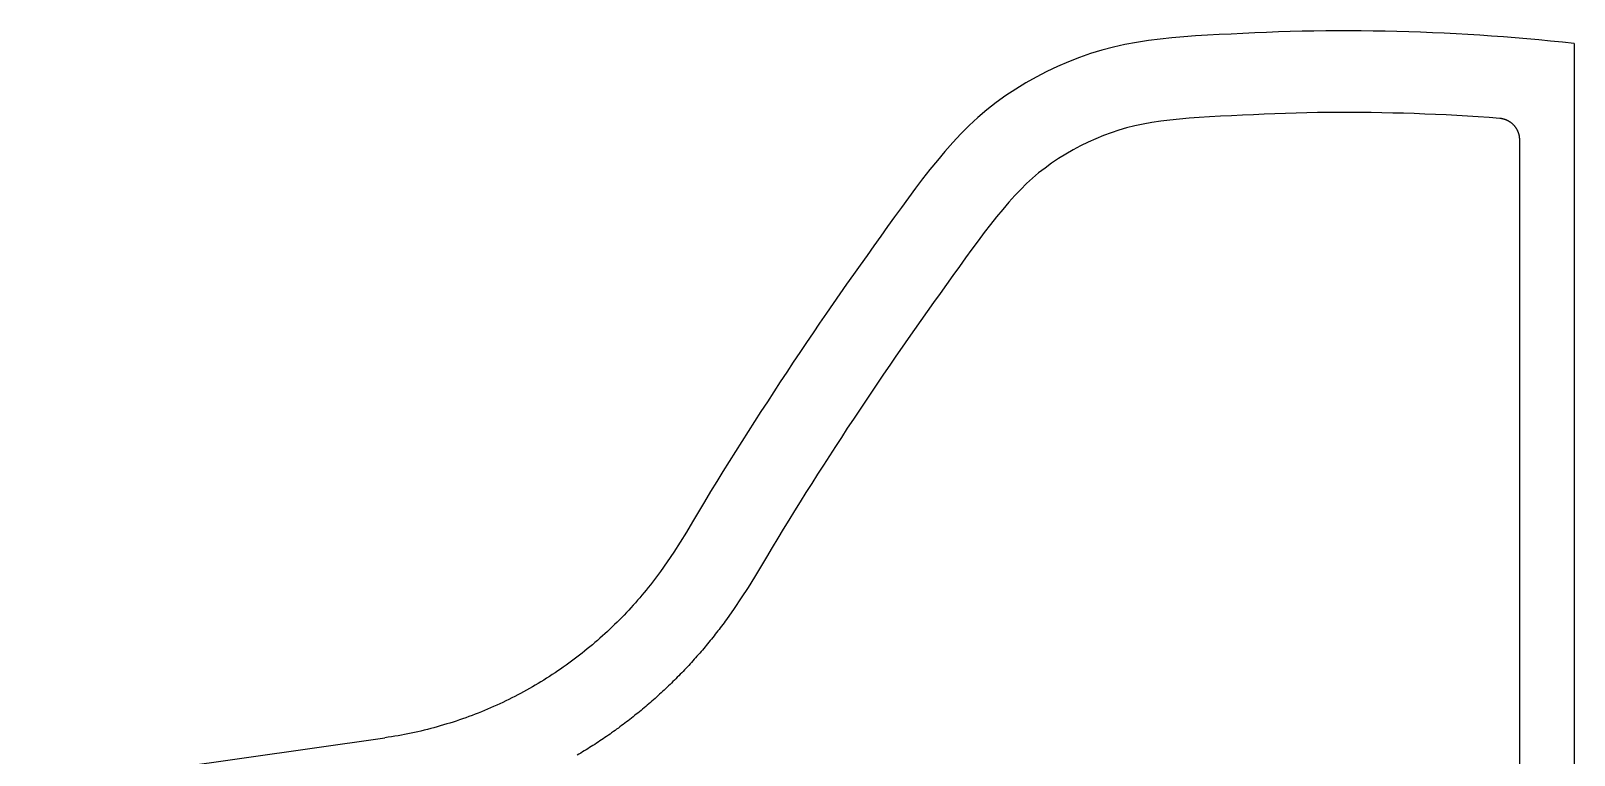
# Model space of a CAD drawing. Header units: metres. Extents: x -299 to -6, y -152 to 152.
# Drawn here: x -289.9 to -6, y 18.7 to 151.8 of the extents above; entities that cross this region are included whole.
import ezdxf

# ---------------------------------------------------------------- set-up
doc = ezdxf.new("R2010")
doc.units = ezdxf.units.M

msp = doc.modelspace()

# ---------------------------------------------------------------- linework, layer by layer
for p, q in [((-79.99, 150.57), (-82.16, 150.34)), ((-77.81, 150.76), (-79.99, 150.57)), ((-75.64, 150.91), (-77.81, 150.76)), ((-73.47, 151.04), (-75.64, 150.91)), ((-71.29, 151.15), (-73.47, 151.04)), ((-69.11, 151.26), (-71.29, 151.15)), ((-66.93, 151.37), (-69.11, 151.26)), ((-64.76, 151.47), (-66.93, 151.37)), ((-62.58, 151.56), (-64.76, 151.47)), ((-60.4, 151.65), (-62.58, 151.56)), ((-58.22, 151.71), (-60.4, 151.65)), ((-56.04, 151.77), (-58.22, 151.71)), ((-53.87, 151.81), (-56.04, 151.77)), ((-51.69, 151.83), (-53.87, 151.81)), ((-49.51, 151.84), (-51.69, 151.83)), ((-47.33, 151.84), (-49.51, 151.84)), ((-45.15, 151.83), (-47.33, 151.84)), ((-42.97, 151.81), (-45.15, 151.83)), ((-40.79, 151.77), (-42.97, 151.81)), ((-38.61, 151.73), (-40.79, 151.77)), ((-36.43, 151.67), (-38.61, 151.73)), ((-34.25, 151.59), (-36.43, 151.67)), ((-32.07, 151.51), (-34.25, 151.59)), ((-29.9, 151.41), (-32.07, 151.51)), ((-27.72, 151.3), (-29.9, 151.41)), ((-25.54, 151.18), (-27.72, 151.3)), ((-23.37, 151.04), (-25.54, 151.18)), ((-21.19, 150.9), (-23.37, 151.04)), ((-19.02, 150.74), (-21.19, 150.9)), ((-16.85, 150.57), (-19.02, 150.74)), ((-14.68, 150.38), (-16.85, 150.57)), ((-94.95, 147.68), (-97.01, 146.97)), ((-92.86, 148.31), (-94.95, 147.68)), ((-90.75, 148.85), (-92.86, 148.31)), ((-88.62, 149.33), (-90.75, 148.85)), ((-86.48, 149.73), (-88.62, 149.33)), ((-84.32, 150.06), (-86.48, 149.73)), ((-82.16, 150.34), (-84.32, 150.06)), ((-12.51, 150.19), (-14.68, 150.38)), ((-10.34, 149.98), (-12.51, 150.19)), ((-8.17, 149.76), (-10.34, 149.98)), ((-6, 149.52), (-8.17, 149.76)), ((-6, 149.52), (-6, 149.45)), ((-6, 149.45), (-6, -149.45)), ((-101.04, 145.31), (-103.02, 144.37)), ((-99.04, 146.18), (-101.04, 145.31)), ((-97.01, 146.97), (-99.04, 146.18)), ((-106.85, 142.29), (-108.71, 141.14)), ((-104.95, 143.36), (-106.85, 142.29)), ((-103.02, 144.37), (-104.95, 143.36)), ((-110.53, 139.94), (-112.3, 138.66)), ((-108.71, 141.14), (-110.53, 139.94)), ((-114.01, 137.32), (-115.67, 135.91)), ((-112.3, 138.66), (-114.01, 137.32)), ((-67.02, 136.35), (-69.05, 136.25)), ((-65.01, 136.44), (-67.02, 136.35)), ((-63.02, 136.53), (-65.01, 136.44)), ((-61.03, 136.61), (-63.02, 136.53)), ((-59.07, 136.68), (-61.03, 136.61)), ((-57.11, 136.74), (-59.07, 136.68)), ((-55.15, 136.78), (-57.11, 136.74)), ((-53.18, 136.81), (-55.15, 136.78)), ((-51.22, 136.83), (-53.18, 136.81)), ((-49.25, 136.84), (-51.22, 136.83)), ((-47.28, 136.84), (-49.25, 136.84)), ((-45.3, 136.83), (-47.28, 136.84)), ((-43.33, 136.81), (-45.3, 136.83)), ((-41.35, 136.78), (-43.33, 136.81)), ((-39.38, 136.74), (-41.35, 136.78)), ((-37.41, 136.69), (-39.38, 136.74)), ((-35.44, 136.63), (-37.41, 136.69)), ((-33.47, 136.55), (-35.44, 136.63)), ((-31.5, 136.47), (-33.47, 136.55)), ((-29.53, 136.38), (-31.5, 136.47)), ((-27.56, 136.27), (-29.53, 136.38)), ((-25.59, 136.15), (-27.56, 136.27)), ((-117.27, 134.44), (-118.81, 132.9)), ((-115.67, 135.91), (-117.27, 134.44)), ((-89.76, 133.59), (-91.18, 133.12)), ((-88.32, 134), (-89.76, 133.59)), ((-86.83, 134.37), (-88.32, 134)), ((-85.28, 134.7), (-86.83, 134.37)), ((-83.69, 134.98), (-85.28, 134.7)), ((-82.05, 135.24), (-83.69, 134.98)), ((-80.36, 135.45), (-82.05, 135.24)), ((-78.62, 135.63), (-80.36, 135.45)), ((-76.83, 135.79), (-78.62, 135.63)), ((-74.97, 135.92), (-76.83, 135.79)), ((-73.05, 136.04), (-74.97, 135.92)), ((-71.07, 136.15), (-73.05, 136.04)), ((-69.05, 136.25), (-71.07, 136.15)), ((-23.63, 136.03), (-25.59, 136.15)), ((-21.66, 135.89), (-23.63, 136.03)), ((-19.69, 135.74), (-21.66, 135.89)), ((-19.63, 135.74), (-19.69, 135.74)), ((-19.57, 135.73), (-19.63, 135.74)), ((-19.51, 135.73), (-19.57, 135.73)), ((-19.45, 135.72), (-19.51, 135.73)), ((-19.39, 135.71), (-19.45, 135.72)), ((-19.33, 135.7), (-19.39, 135.71)), ((-19.27, 135.69), (-19.33, 135.7)), ((-19.21, 135.68), (-19.27, 135.69)), ((-19.15, 135.67), (-19.21, 135.68)), ((-19.1, 135.65), (-19.15, 135.67)), ((-19.04, 135.64), (-19.1, 135.65)), ((-18.98, 135.62), (-19.04, 135.64)), ((-18.92, 135.61), (-18.98, 135.62)), ((-18.86, 135.59), (-18.92, 135.61)), ((-18.8, 135.57), (-18.86, 135.59)), ((-18.75, 135.56), (-18.8, 135.57)), ((-18.69, 135.54), (-18.75, 135.56)), ((-18.63, 135.52), (-18.69, 135.54)), ((-18.58, 135.49), (-18.63, 135.52)), ((-18.52, 135.47), (-18.58, 135.49)), ((-18.46, 135.45), (-18.52, 135.47)), ((-18.41, 135.43), (-18.46, 135.45)), ((-18.35, 135.4), (-18.41, 135.43)), ((-18.3, 135.38), (-18.35, 135.4)), ((-18.24, 135.35), (-18.3, 135.38)), ((-18.19, 135.32), (-18.24, 135.35)), ((-18.14, 135.3), (-18.19, 135.32)), ((-18.08, 135.27), (-18.14, 135.3)), ((-18.03, 135.24), (-18.08, 135.27)), ((-17.98, 135.21), (-18.03, 135.24)), ((-17.93, 135.18), (-17.98, 135.21)), ((-17.88, 135.15), (-17.93, 135.18)), ((-17.82, 135.11), (-17.88, 135.15)), ((-17.77, 135.08), (-17.82, 135.11)), ((-17.72, 135.05), (-17.77, 135.08)), ((-17.67, 135.01), (-17.72, 135.05)), ((-17.63, 134.98), (-17.67, 135.01)), ((-17.58, 134.94), (-17.63, 134.98)), ((-17.53, 134.9), (-17.58, 134.94)), ((-17.48, 134.87), (-17.53, 134.9)), ((-17.44, 134.83), (-17.48, 134.87)), ((-17.39, 134.79), (-17.44, 134.83)), ((-17.34, 134.75), (-17.39, 134.79)), ((-17.3, 134.71), (-17.34, 134.75)), ((-17.26, 134.67), (-17.3, 134.71)), ((-17.21, 134.63), (-17.26, 134.67)), ((-17.17, 134.58), (-17.21, 134.63)), ((-17.13, 134.54), (-17.17, 134.58)), ((-17.08, 134.5), (-17.13, 134.54)), ((-17.04, 134.45), (-17.08, 134.5)), ((-17, 134.41), (-17.04, 134.45)), ((-16.96, 134.36), (-17, 134.41)), ((-16.93, 134.32), (-16.96, 134.36)), ((-16.89, 134.27), (-16.93, 134.32)), ((-16.85, 134.22), (-16.89, 134.27)), ((-16.81, 134.17), (-16.85, 134.22)), ((-16.78, 134.13), (-16.81, 134.17)), ((-16.74, 134.08), (-16.78, 134.13)), ((-16.71, 134.03), (-16.74, 134.08)), ((-16.67, 133.98), (-16.71, 134.03)), ((-16.64, 133.93), (-16.67, 133.98)), ((-16.61, 133.88), (-16.64, 133.93)), ((-16.58, 133.82), (-16.61, 133.88)), ((-16.54, 133.77), (-16.58, 133.82)), ((-16.51, 133.72), (-16.54, 133.77)), ((-16.49, 133.67), (-16.51, 133.72)), ((-16.46, 133.61), (-16.49, 133.67)), ((-16.43, 133.56), (-16.46, 133.61)), ((-16.4, 133.51), (-16.43, 133.56)), ((-16.38, 133.45), (-16.4, 133.51)), ((-16.35, 133.4), (-16.38, 133.45)), ((-120.3, 131.32), (-121.74, 129.69)), ((-118.81, 132.9), (-120.3, 131.32)), ((-96.8, 130.71), (-98.18, 129.97)), ((-95.41, 131.39), (-96.8, 130.71)), ((-94.01, 132.02), (-95.41, 131.39)), ((-92.6, 132.6), (-94.01, 132.02)), ((-91.18, 133.12), (-92.6, 132.6)), ((-16.33, 133.34), (-16.35, 133.4)), ((-16.3, 133.29), (-16.33, 133.34)), ((-16.28, 133.23), (-16.3, 133.29)), ((-16.26, 133.17), (-16.28, 133.23)), ((-16.24, 133.12), (-16.26, 133.17)), ((-16.22, 133.06), (-16.24, 133.12)), ((-16.2, 133), (-16.22, 133.06)), ((-16.18, 132.95), (-16.2, 133)), ((-16.16, 132.89), (-16.18, 132.95)), ((-16.15, 132.83), (-16.16, 132.89)), ((-16.13, 132.77), (-16.15, 132.83)), ((-16.12, 132.71), (-16.13, 132.77)), ((-16.1, 132.65), (-16.12, 132.71)), ((-16.09, 132.6), (-16.1, 132.65)), ((-16.08, 132.54), (-16.09, 132.6)), ((-16.07, 132.48), (-16.08, 132.54)), ((-16.05, 132.42), (-16.07, 132.48)), ((-16.05, 132.36), (-16.05, 132.42)), ((-16.04, 132.3), (-16.05, 132.36)), ((-16.03, 132.24), (-16.04, 132.3)), ((-16.02, 132.18), (-16.03, 132.24)), ((-16.02, 132.12), (-16.02, 132.18)), ((-16.01, 132.06), (-16.02, 132.12)), ((-16.01, 132), (-16.01, 132.06)), ((-16, 131.94), (-16.01, 132)), ((-16, 131.88), (-16, 131.94)), ((-16, 131.82), (-16, 131.88)), ((-16, 131.76), (-16, 131.82)), ((-16, -131.76), (-16, 131.76)), ((-123.14, 128.02), (-124.51, 126.33)), ((-121.74, 129.69), (-123.14, 128.02)), ((-100.84, 128.38), (-102.11, 127.52)), ((-99.52, 129.19), (-100.84, 128.38)), ((-98.18, 129.97), (-99.52, 129.19)), ((-124.51, 126.33), (-125.85, 124.62)), ((-104.51, 125.72), (-105.63, 124.77)), ((-103.33, 126.63), (-104.51, 125.72)), ((-102.11, 127.52), (-103.33, 126.63)), ((-127.17, 122.9), (-128.47, 121.15)), ((-125.85, 124.62), (-127.17, 122.9)), ((-107.81, 122.7), (-108.9, 121.55)), ((-106.72, 123.77), (-107.81, 122.7)), ((-105.63, 124.77), (-106.72, 123.77)), ((-129.75, 119.4), (-131.02, 117.64)), ((-128.47, 121.15), (-129.75, 119.4)), ((-110.01, 120.33), (-111.12, 119.02)), ((-108.9, 121.55), (-110.01, 120.33)), ((-131.02, 117.64), (-132.28, 115.87)), ((-112.24, 117.66), (-113.37, 116.24)), ((-111.12, 119.02), (-112.24, 117.66)), ((-133.54, 114.11), (-134.8, 112.34)), ((-132.28, 115.87), (-133.54, 114.11)), ((-114.51, 114.77), (-115.65, 113.25)), ((-113.37, 116.24), (-114.51, 114.77)), ((-134.8, 112.34), (-136.06, 110.57)), ((-116.79, 111.71), (-117.94, 110.13)), ((-115.65, 113.25), (-116.79, 111.71)), ((-137.32, 108.8), (-138.57, 107.03)), ((-136.06, 110.57), (-137.32, 108.8)), ((-119.09, 108.53), (-120.26, 106.89)), ((-117.94, 110.13), (-119.09, 108.53)), ((-139.83, 105.26), (-141.08, 103.48)), ((-138.57, 107.03), (-139.83, 105.26)), ((-121.44, 105.23), (-122.63, 103.56)), ((-120.26, 106.89), (-121.44, 105.23)), ((-141.08, 103.48), (-142.32, 101.7)), ((-122.63, 103.56), (-123.82, 101.9)), ((-143.56, 99.92), (-144.79, 98.13)), ((-142.32, 101.7), (-143.56, 99.92)), ((-125, 100.24), (-126.17, 98.59)), ((-123.82, 101.9), (-125, 100.24)), ((-144.79, 98.13), (-146.01, 96.34)), ((-127.33, 96.94), (-128.49, 95.31)), ((-126.17, 98.59), (-127.33, 96.94)), ((-147.23, 94.54), (-148.44, 92.74)), ((-146.01, 96.34), (-147.23, 94.54)), ((-128.49, 95.31), (-129.63, 93.67)), ((-149.65, 90.93), (-150.85, 89.12)), ((-148.44, 92.74), (-149.65, 90.93)), ((-130.77, 92.03), (-131.9, 90.39)), ((-129.63, 93.67), (-130.77, 92.03)), ((-150.85, 89.12), (-152.04, 87.31)), ((-133.03, 88.75), (-134.15, 87.1)), ((-131.9, 90.39), (-133.03, 88.75)), ((-153.23, 85.49), (-154.41, 83.67)), ((-152.04, 87.31), (-153.23, 85.49)), ((-135.27, 85.45), (-136.38, 83.79)), ((-134.15, 87.1), (-135.27, 85.45)), ((-154.41, 83.67), (-155.59, 81.85)), ((-136.38, 83.79), (-137.49, 82.12)), ((-156.77, 80.03), (-157.94, 78.2)), ((-155.59, 81.85), (-156.77, 80.03)), ((-138.59, 80.45), (-139.7, 78.78)), ((-137.49, 82.12), (-138.59, 80.45)), ((-157.94, 78.2), (-159.11, 76.37)), ((-140.79, 77.1), (-141.89, 75.41)), ((-139.7, 78.78), (-140.79, 77.1)), ((-160.27, 74.53), (-161.42, 72.7)), ((-159.11, 76.37), (-160.27, 74.53)), ((-141.89, 75.41), (-142.99, 73.72)), ((-161.42, 72.7), (-162.57, 70.85)), ((-144.07, 72.03), (-145.16, 70.34)), ((-142.99, 73.72), (-144.07, 72.03)), ((-163.71, 69), (-164.84, 67.15)), ((-162.57, 70.85), (-163.71, 69)), ((-146.24, 68.65), (-147.31, 66.96)), ((-145.16, 70.34), (-146.24, 68.65)), ((-164.84, 67.15), (-165.96, 65.29)), ((-147.31, 66.96), (-148.37, 65.28)), ((-167.07, 63.43), (-168.18, 61.56)), ((-165.96, 65.29), (-167.07, 63.43)), ((-149.42, 63.59), (-150.46, 61.91)), ((-148.37, 65.28), (-149.42, 63.59)), ((-169.3, 59.71), (-170.45, 57.86)), ((-168.18, 61.56), (-169.3, 59.71)), ((-151.49, 60.24), (-152.5, 58.56)), ((-150.46, 61.91), (-151.49, 60.24)), ((-170.45, 57.86), (-171.61, 56.03)), ((-153.52, 56.85), (-154.57, 55.09)), ((-152.5, 58.56), (-153.52, 56.85)), ((-172.82, 54.22), (-174.07, 52.45)), ((-171.61, 56.03), (-172.82, 54.22)), ((-154.57, 55.09), (-155.66, 53.28)), ((-174.8, 51.46), (-175.17, 50.97)), ((-174.43, 51.95), (-174.8, 51.46)), ((-174.07, 52.45), (-174.43, 51.95)), ((-156.78, 51.43), (-157.96, 49.53)), ((-155.66, 53.28), (-156.78, 51.43)), ((-177.09, 48.57), (-177.48, 48.1)), ((-176.69, 49.04), (-177.09, 48.57)), ((-176.31, 49.52), (-176.69, 49.04)), ((-175.93, 50), (-176.31, 49.52)), ((-175.55, 50.48), (-175.93, 50)), ((-175.17, 50.97), (-175.55, 50.48)), ((-157.96, 49.53), (-159.21, 47.6)), ((-179.51, 45.79), (-179.92, 45.34)), ((-179.09, 46.25), (-179.51, 45.79)), ((-178.68, 46.7), (-179.09, 46.25)), ((-178.28, 47.17), (-178.68, 46.7)), ((-177.88, 47.63), (-178.28, 47.17)), ((-177.48, 48.1), (-177.88, 47.63)), ((-160.53, 45.63), (-161.93, 43.64)), ((-159.21, 47.6), (-160.53, 45.63)), ((-182.5, 42.7), (-182.94, 42.28)), ((-182.06, 43.13), (-182.5, 42.7)), ((-181.63, 43.57), (-182.06, 43.13)), ((-181.19, 44.01), (-181.63, 43.57)), ((-180.77, 44.45), (-181.19, 44.01)), ((-180.34, 44.89), (-180.77, 44.45)), ((-179.92, 45.34), (-180.34, 44.89)), ((-162.6, 42.73), (-162.83, 42.42)), ((-162.38, 43.03), (-162.6, 42.73)), ((-162.16, 43.33), (-162.38, 43.03)), ((-161.93, 43.64), (-162.16, 43.33)), ((-185.66, 39.79), (-186.12, 39.39)), ((-185.2, 40.19), (-185.66, 39.79)), ((-184.74, 40.6), (-185.2, 40.19)), ((-184.28, 41.02), (-184.74, 40.6)), ((-183.83, 41.43), (-184.28, 41.02)), ((-183.38, 41.85), (-183.83, 41.43)), ((-182.94, 42.28), (-183.38, 41.85)), ((-164.92, 39.75), (-165.16, 39.46)), ((-164.68, 40.04), (-164.92, 39.75)), ((-164.45, 40.34), (-164.68, 40.04)), ((-164.21, 40.63), (-164.45, 40.34)), ((-163.98, 40.93), (-164.21, 40.63)), ((-163.75, 41.22), (-163.98, 40.93)), ((-163.52, 41.52), (-163.75, 41.22)), ((-163.29, 41.82), (-163.52, 41.52)), ((-163.06, 42.12), (-163.29, 41.82)), ((-162.83, 42.42), (-163.06, 42.12)), ((-188.98, 37.06), (-189.47, 36.68)), ((-188.5, 37.44), (-188.98, 37.06)), ((-188.02, 37.82), (-188.5, 37.44)), ((-187.54, 38.21), (-188.02, 37.82)), ((-187.06, 38.6), (-187.54, 38.21)), ((-186.59, 38.99), (-187.06, 38.6)), ((-186.12, 39.39), (-186.59, 38.99)), ((-167.11, 37.15), (-167.36, 36.87)), ((-166.86, 37.44), (-167.11, 37.15)), ((-166.61, 37.72), (-166.86, 37.44)), ((-166.37, 38.01), (-166.61, 37.72)), ((-166.12, 38.3), (-166.37, 38.01)), ((-165.88, 38.58), (-166.12, 38.3)), ((-165.64, 38.87), (-165.88, 38.58)), ((-165.4, 39.16), (-165.64, 38.87)), ((-165.16, 39.46), (-165.4, 39.16)), ((-192.96, 34.17), (-193.47, 33.83)), ((-192.45, 34.52), (-192.96, 34.17)), ((-191.95, 34.87), (-192.45, 34.52)), ((-191.44, 35.23), (-191.95, 34.87)), ((-190.95, 35.58), (-191.44, 35.23)), ((-190.45, 35.95), (-190.95, 35.58)), ((-189.96, 36.31), (-190.45, 35.95)), ((-189.47, 36.68), (-189.96, 36.31)), ((-169.91, 34.09), (-170.17, 33.82)), ((-169.65, 34.37), (-169.91, 34.09)), ((-169.39, 34.64), (-169.65, 34.37)), ((-169.13, 34.92), (-169.39, 34.64)), ((-168.88, 35.19), (-169.13, 34.92)), ((-168.62, 35.47), (-168.88, 35.19)), ((-168.37, 35.75), (-168.62, 35.47)), ((-168.11, 36.03), (-168.37, 35.75)), ((-167.86, 36.31), (-168.11, 36.03)), ((-167.61, 36.59), (-167.86, 36.31)), ((-167.36, 36.87), (-167.61, 36.59)), ((-197.64, 31.24), (-198.18, 30.94)), ((-197.11, 31.55), (-197.64, 31.24)), ((-196.58, 31.87), (-197.11, 31.55)), ((-196.06, 32.18), (-196.58, 31.87)), ((-195.53, 32.5), (-196.06, 32.18)), ((-195.01, 32.83), (-195.53, 32.5)), ((-194.5, 33.16), (-195.01, 32.83)), ((-193.98, 33.49), (-194.5, 33.16)), ((-193.47, 33.83), (-193.98, 33.49)), ((-172.58, 31.43), (-172.85, 31.17)), ((-172.31, 31.69), (-172.58, 31.43)), ((-172.04, 31.95), (-172.31, 31.69)), ((-171.77, 32.22), (-172.04, 31.95)), ((-171.5, 32.48), (-171.77, 32.22)), ((-171.23, 32.75), (-171.5, 32.48)), ((-170.97, 33.01), (-171.23, 32.75)), ((-170.7, 33.28), (-170.97, 33.01)), ((-170.44, 33.55), (-170.7, 33.28)), ((-170.17, 33.82), (-170.44, 33.55)), ((-203.08, 28.4), (-203.64, 28.14)), ((-202.53, 28.66), (-203.08, 28.4)), ((-201.98, 28.93), (-202.53, 28.66)), ((-201.43, 29.21), (-201.98, 28.93)), ((-200.88, 29.48), (-201.43, 29.21)), ((-200.33, 29.77), (-200.88, 29.48)), ((-199.79, 30.05), (-200.33, 29.77)), ((-199.25, 30.34), (-199.79, 30.05)), ((-198.71, 30.64), (-199.25, 30.34)), ((-198.18, 30.94), (-198.71, 30.64)), ((-175.64, 28.62), (-175.92, 28.38)), ((-175.36, 28.87), (-175.64, 28.62)), ((-175.07, 29.12), (-175.36, 28.87)), ((-174.79, 29.38), (-175.07, 29.12)), ((-174.51, 29.63), (-174.79, 29.38)), ((-174.23, 29.88), (-174.51, 29.63)), ((-173.95, 30.14), (-174.23, 29.88)), ((-173.68, 30.39), (-173.95, 30.14)), ((-173.4, 30.65), (-173.68, 30.39)), ((-173.13, 30.91), (-173.4, 30.65)), ((-172.85, 31.17), (-173.13, 30.91)), ((-209.89, 25.58), (-210.47, 25.37)), ((-209.31, 25.79), (-209.89, 25.58)), ((-208.74, 26), (-209.31, 25.79)), ((-208.16, 26.22), (-208.74, 26)), ((-207.59, 26.44), (-208.16, 26.22)), ((-207.02, 26.67), (-207.59, 26.44)), ((-206.45, 26.9), (-207.02, 26.67)), ((-205.89, 27.14), (-206.45, 26.9)), ((-205.32, 27.38), (-205.89, 27.14)), ((-204.76, 27.63), (-205.32, 27.38)), ((-204.2, 27.88), (-204.76, 27.63)), ((-203.64, 28.14), (-204.2, 27.88)), ((-179.12, 25.73), (-179.42, 25.5)), ((-178.82, 25.96), (-179.12, 25.73)), ((-178.53, 26.2), (-178.82, 25.96)), ((-178.24, 26.44), (-178.53, 26.2)), ((-177.94, 26.68), (-178.24, 26.44)), ((-177.65, 26.91), (-177.94, 26.68)), ((-177.36, 27.16), (-177.65, 26.91)), ((-177.07, 27.4), (-177.36, 27.16)), ((-176.78, 27.64), (-177.07, 27.4)), ((-176.5, 27.88), (-176.78, 27.64)), ((-176.21, 28.13), (-176.5, 27.88)), ((-175.92, 28.38), (-176.21, 28.13)), ((-219.93, 22.73), (-220.53, 22.61)), ((-219.33, 22.86), (-219.93, 22.73)), ((-218.73, 23), (-219.33, 22.86)), ((-218.13, 23.13), (-218.73, 23)), ((-217.53, 23.28), (-218.13, 23.13)), ((-216.94, 23.43), (-217.53, 23.28)), ((-216.34, 23.58), (-216.94, 23.43)), ((-215.75, 23.74), (-216.34, 23.58)), ((-215.16, 23.9), (-215.75, 23.74)), ((-214.57, 24.07), (-215.16, 23.9)), ((-213.98, 24.24), (-214.57, 24.07)), ((-213.39, 24.42), (-213.98, 24.24)), ((-212.8, 24.6), (-213.39, 24.42)), ((-212.22, 24.78), (-212.8, 24.6)), ((-211.63, 24.97), (-212.22, 24.78)), ((-211.05, 25.17), (-211.63, 24.97)), ((-210.47, 25.37), (-211.05, 25.17)), ((-183.05, 22.79), (-183.35, 22.58)), ((-182.74, 23.01), (-183.05, 22.79)), ((-182.43, 23.23), (-182.74, 23.01)), ((-182.13, 23.45), (-182.43, 23.23)), ((-181.82, 23.67), (-182.13, 23.45)), ((-181.52, 23.9), (-181.82, 23.67)), ((-181.21, 24.12), (-181.52, 23.9)), ((-180.91, 24.35), (-181.21, 24.12)), ((-180.61, 24.58), (-180.91, 24.35)), ((-180.31, 24.8), (-180.61, 24.58)), ((-180.01, 25.03), (-180.31, 24.8)), ((-179.71, 25.26), (-180.01, 25.03)), ((-179.42, 25.5), (-179.71, 25.26)), ((-289.89, 12.6), (-224.77, 21.88)), ((-224.16, 21.97), (-224.77, 21.88)), ((-223.55, 22.06), (-224.16, 21.97)), ((-222.95, 22.16), (-223.55, 22.06)), ((-222.34, 22.27), (-222.95, 22.16)), ((-221.74, 22.38), (-222.34, 22.27)), ((-221.13, 22.49), (-221.74, 22.38)), ((-220.53, 22.61), (-221.13, 22.49)), ((-187.12, 20.07), (-187.44, 19.87)), ((-186.81, 20.27), (-187.12, 20.07)), ((-186.49, 20.48), (-186.81, 20.27)), ((-186.17, 20.68), (-186.49, 20.48)), ((-185.85, 20.89), (-186.17, 20.68)), ((-185.54, 21.09), (-185.85, 20.89)), ((-185.22, 21.3), (-185.54, 21.09)), ((-184.91, 21.51), (-185.22, 21.3)), ((-184.6, 21.72), (-184.91, 21.51)), ((-184.28, 21.93), (-184.6, 21.72)), ((-183.97, 22.15), (-184.28, 21.93)), ((-183.66, 22.36), (-183.97, 22.15)), ((-183.35, 22.58), (-183.66, 22.36)), ((-189.06, 18.89), (-189.38, 18.7)), ((-188.73, 19.08), (-189.06, 18.89)), ((-188.41, 19.28), (-188.73, 19.08)), ((-188.09, 19.48), (-188.41, 19.28)), ((-187.76, 19.67), (-188.09, 19.48)), ((-187.44, 19.87), (-187.76, 19.67))]:
    msp.add_line(p, q)

doc.saveas('drawing.dxf')
